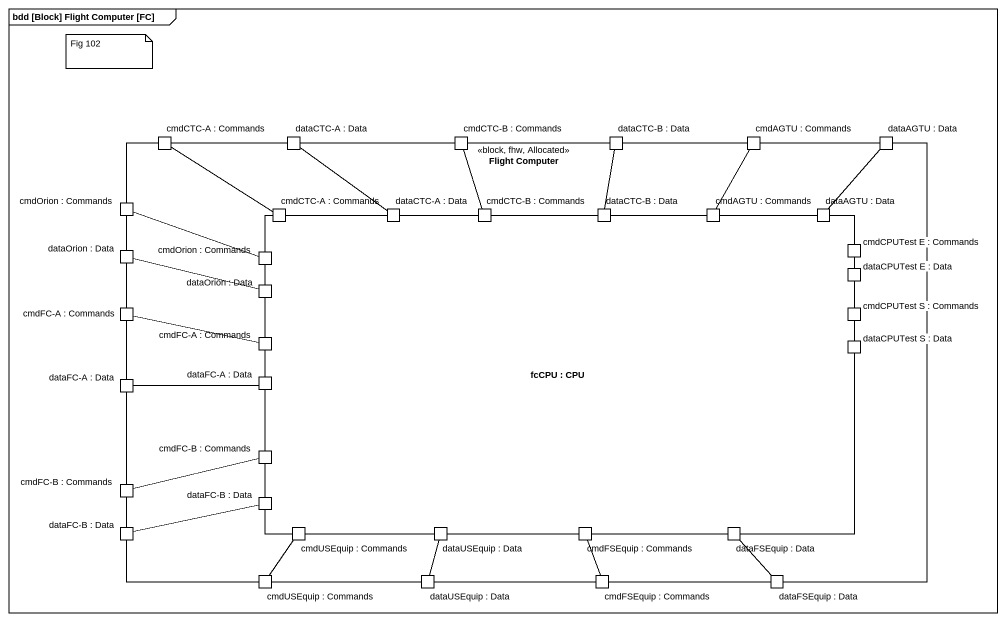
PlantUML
@startuml
mainframe bdd [Block] Flight Computer [FC]
rectangle "Flight Computer" as Flight_Computer <<block, fhw, Allocated>> {
  port "cmdCTC-A : Commands" as cmdCTC_A_Commands
  port "dataCTC-A : Data" as dataCTC_A_Data
  port "cmdCTC-B : Commands" as cmdCTC_B_Commands
  port "dataCTC-B : Data" as dataCTC_B_Data
  port "cmdAGTU : Commands" as cmdAGTU_Commands
  port "dataAGTU : Data" as dataAGTU_Data
  port "cmdOrion : Commands" as cmdOrion_Commands
  rectangle "fcCPU : CPU" as fcCPU {
    port "cmdCTC-A : Commands" as cmdCTC_A_Commands_2
    port "dataCTC-A : Data" as dataCTC_A_Data_2
    port "cmdCTC-B : Commands" as cmdCTC_B_Commands_2
    port "dataCTC-B : Data" as dataCTC_B_Data_2
    port "cmdAGTU : Commands" as cmdAGTU_Commands_2
    port "dataAGTU : Data" as dataAGTU_Data_2
    port "cmdOrion : Commands" as cmdOrion_Commands_2
    port "cmdCPUTest E : Commands" as cmdCPUTest_E_Commands
    port "dataCPUTest E : Data" as dataCPUTest_E_Data
    port "dataOrion : Data" as dataOrion_Data_2
    port "cmdCPUTest S : Commands" as cmdCPUTest_S_Commands
    port "cmdFC-A : Commands" as cmdFC_A_Commands_2
    port "dataCPUTest S : Data" as dataCPUTest_S_Data
    port "dataFC-A : Data" as dataFC_A_Data_2
    port "cmdFC-B : Commands" as cmdFC_B_Commands
    port "dataFC-B : Data" as dataFC_B_Data
    port "cmdUSEquip : Commands" as cmdUSEquip_Commands
    port "dataUSEquip : Data" as dataUSEquip_Data
    port "cmdFSEquip : Commands" as cmdFSEquip_Commands
    port "dataFSEquip : Data" as dataFSEquip_Data
  }
  port "dataOrion : Data" as dataOrion_Data
  port "cmdFC-A : Commands" as cmdFC_A_Commands
  port "dataFC-A : Data" as dataFC_A_Data
  port "cmdFC-B : Commands" as cmdFC_B_Commands_2
  port "dataFC-B : Data" as dataFC_B_Data_2
  port "cmdUSEquip : Commands" as cmdUSEquip_Commands_2
  port "dataUSEquip : Data" as dataUSEquip_Data_2
  port "cmdFSEquip : Commands" as cmdFSEquip_Commands_2
  port "dataFSEquip : Data" as dataFSEquip_Data_2
}
cmdOrion_Commands -right- cmdOrion_Commands_2
cmdCTC_A_Commands_2 -up- cmdCTC_A_Commands
dataCTC_A_Data_2 -up- dataCTC_A_Data
cmdCTC_B_Commands_2 -up- cmdCTC_B_Commands
dataCTC_B_Data_2 -up- dataCTC_B_Data
cmdAGTU_Commands_2 -up- cmdAGTU_Commands
dataAGTU_Data_2 -up- dataAGTU_Data
dataOrion_Data -right- dataOrion_Data_2
cmdFC_A_Commands -right- cmdFC_A_Commands_2
dataFC_A_Data -right- dataFC_A_Data_2
cmdFC_B_Commands_2 -right- cmdFC_B_Commands
dataFC_B_Data_2 -right- dataFC_B_Data
cmdUSEquip_Commands -- cmdUSEquip_Commands_2
dataUSEquip_Data -- dataUSEquip_Data_2
cmdFSEquip_Commands -- cmdFSEquip_Commands_2
dataFSEquip_Data -- dataFSEquip_Data_2
note as N1
  Fig 102
end note
@enduml
